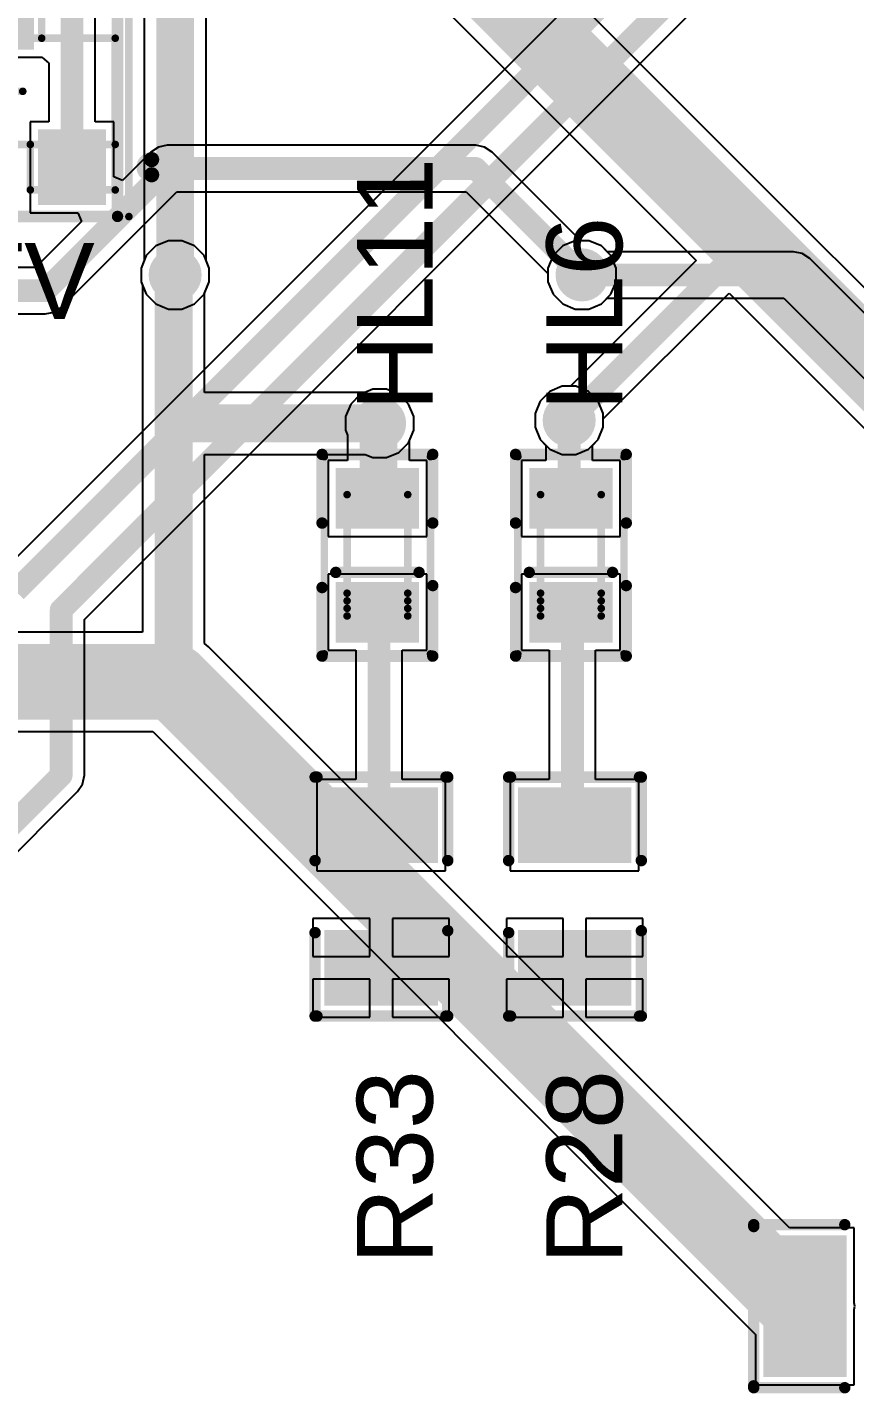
# Model space of a CAD drawing. Header units: millimetres. Extents: x 95 to 305, y 96 to 295.
# Drawn here: x 253.65 to 264.57, y 176.05 to 194.06 of the extents above; entities that cross this region are included whole.
import ezdxf

# ---------------------------------------------------------------- set-up
doc = ezdxf.new("R2010")
doc.units = ezdxf.units.MM
for name, color, linetype in [('BottomLayer', 5, 'Continuous'), ('BottomOverlay', 54, 'Continuous'), ('BottomPaste', 16, 'Continuous'), ('BottomSolder', 6, 'Continuous'), ('Mechanical11', 56, 'Continuous'), ('Mechanical15', 56, 'Continuous'), ('TopLayer', 1, 'Continuous'), ('TopOverlay', 2, 'Continuous'), ('TopPaste', 8, 'Continuous'), ('TopSolder', 216, 'Continuous'), ('ViaHoleLayer', 16, 'Continuous')]:
    doc.layers.add(name, color=color, linetype=linetype)
doc.styles.add('Arial', font='arial.ttf', dxfattribs={"height": 0.2})

# ---------------------------------------------------------------- blocks, each defined once
blk = doc.blocks.new('SOT_23_3_B_51')
at = {"layer": 'BottomLayer'}
for points in [[(-0.583, 1.307), (-0.583, 0.507), (-1.483, 0.507), (-1.483, 1.307)], [(1.367, 0.357), (1.367, -0.443), (0.567, -0.443), (0.567, 0.357)], [(-0.583, -0.593), (-0.583, -1.393), (-1.483, -1.393), (-1.483, -0.593)]]:
    blk.add_hatch(color=5, dxfattribs=at).paths.add_polyline_path(points)
at = {"layer": 'BottomPaste'}
for points in [[(-0.583, 1.307), (-0.583, 0.507), (-1.483, 0.507), (-1.483, 1.307)], [(1.367, 0.357), (1.367, -0.443), (0.567, -0.443), (0.567, 0.357)], [(-0.583, -0.593), (-0.583, -1.393), (-1.483, -1.393), (-1.483, -0.593)]]:
    blk.add_hatch(color=16, dxfattribs=at).paths.add_polyline_path(points)
at = {"layer": 'BottomSolder'}
for points in [[(-0.533, 1.357), (-0.533, 0.457), (-1.533, 0.457), (-1.533, 1.357)], [(1.417, 0.407), (1.417, -0.493), (0.517, -0.493), (0.517, 0.407)], [(-0.533, -0.543), (-0.533, -1.443), (-1.533, -1.443), (-1.533, -0.543)]]:
    blk.add_hatch(color=6, dxfattribs=at).paths.add_polyline_path(points)
at = {"layer": 'BottomOverlay', "const_width": 0.15}
for points in [[(-1.683, 1.507), (1.567, 1.507)], [(-1.683, 1.507), (-1.683, -1.593)], [(1.567, 1.507), (1.567, -1.593)], [(-1.683, -1.593), (1.567, -1.593)]]:
    blk.add_lwpolyline(points, dxfattribs=at)
at = {"layer": 'BottomOverlay'}
for points, const_width in [([(-1.72, 1.507, 1), (-1.645, 1.507, 1)], 0.075), ([(-1.72, 1.507, 1), (-1.645, 1.507, 1)], 0.075), ([(1.529, 1.507, 1), (1.605, 1.507, 1)], 0.075), ([(1.529, 1.507, 1), (1.605, 1.507, 1)], 0.075), ([(-1.72, -1.593, 1), (-1.645, -1.593, 1)], 0.075), ([(-1.72, -1.593, 1), (-1.645, -1.593, 1)], 0.075), ([(1.529, -1.593, 1), (1.605, -1.593, 1)], 0.075), ([(1.529, -1.593, 1), (1.605, -1.593, 1)], 0.075), ([(-0.933, -2.043, 1), (-1.133, -2.043, 1)], 0.2), ([(-1.183, -2.043, 1), (-1.083, -2.043, 1)], 0.1), ([(-0.983, -2.043, 1), (-0.883, -2.043, 1)], 0.1)]:
    blk.add_lwpolyline(points, format="xyb", close=True, dxfattribs=dict(at, const_width=const_width))
at = {"layer": 'Mechanical11', "const_width": 0.1}
for points in [[(-1.333, 1.477), (-1.333, 0.357)], [(-1.333, 1.477), (0.667, 1.477)], [(-0.733, 1.477), (-0.733, -1.563)], [(0.667, 1.477), (0.667, -1.563)], [(0.667, 0.507), (1.267, 0.507)], [(1.267, 0.507), (1.267, -0.593)], [(-1.333, 0.357), (-0.733, 0.357)], [(-1.333, -0.443), (-0.733, -0.443)], [(-1.333, -0.443), (-1.333, -1.563)], [(0.667, -0.593), (1.267, -0.593)], [(-1.333, -1.563), (0.667, -1.563)]]:
    blk.add_lwpolyline(points, dxfattribs=at)
at = {"layer": 'Mechanical11', "const_width": 0.05}
for points in [[(-1.358, 1.477, 1), (-1.308, 1.477, 1)], [(-1.358, 1.477, 1), (-1.308, 1.477, 1)], [(-0.758, 1.477, 1), (-0.708, 1.477, 1)], [(0.642, 1.477, 1), (0.692, 1.477, 1)], [(0.642, 1.477, 1), (0.692, 1.477, 1)], [(0.642, 0.507, 1), (0.692, 0.507, 1)], [(1.242, 0.507, 1), (1.292, 0.507, 1)], [(1.242, 0.507, 1), (1.292, 0.507, 1)], [(-1.358, 0.357, 1), (-1.308, 0.357, 1)], [(-1.358, 0.357, 1), (-1.308, 0.357, 1)], [(-0.758, 0.357, 1), (-0.708, 0.357, 1)], [(-1.358, -0.443, 1), (-1.308, -0.443, 1)], [(-1.358, -0.443, 1), (-1.308, -0.443, 1)], [(-0.758, -0.443, 1), (-0.708, -0.443, 1)], [(0.642, -0.593, 1), (0.692, -0.593, 1)], [(1.242, -0.593, 1), (1.292, -0.593, 1)], [(1.242, -0.593, 1), (1.292, -0.593, 1)], [(-1.358, -1.563, 1), (-1.308, -1.563, 1)], [(-1.358, -1.563, 1), (-1.308, -1.563, 1)], [(-0.758, -1.563, 1), (-0.708, -1.563, 1)], [(0.642, -1.563, 1), (0.692, -1.563, 1)], [(0.642, -1.563, 1), (0.692, -1.563, 1)]]:
    blk.add_lwpolyline(points, format="xyb", close=True, dxfattribs=at)
at = {"layer": 'Mechanical15', "const_width": 0.1}
for points in [[(-1.684, 1.657), (-1.684, -1.743)], [(-1.684, 1.657), (1.567, 1.657)], [(1.567, 1.657), (1.567, -1.743)], [(-0.033, 0.257), (-0.033, -0.043)], [(-0.333, -0.043), (-0.033, -0.043)], [(-0.033, -0.043), (0.267, -0.043)], [(-0.033, -0.043), (-0.033, -0.343)], [(-1.684, -1.743), (1.567, -1.743)]]:
    blk.add_lwpolyline(points, dxfattribs=at)
at = {"layer": 'Mechanical15', "const_width": 0.05}
for points in [[(-1.709, 1.657, 1), (-1.659, 1.657, 1)], [(-1.709, 1.657, 1), (-1.659, 1.657, 1)], [(1.542, 1.657, 1), (1.592, 1.657, 1)], [(1.542, 1.657, 1), (1.592, 1.657, 1)], [(-0.058, 0.257, 1), (-0.008, 0.257, 1)], [(-0.358, -0.043, 1), (-0.308, -0.043, 1)], [(-0.058, -0.043, 1), (-0.008, -0.043, 1)], [(-0.058, -0.043, 1), (-0.008, -0.043, 1)], [(-0.058, -0.043, 1), (-0.008, -0.043, 1)], [(-0.058, -0.043, 1), (-0.008, -0.043, 1)], [(0.242, -0.043, 1), (0.292, -0.043, 1)], [(-0.058, -0.343, 1), (-0.008, -0.343, 1)], [(-1.709, -1.743, 1), (-1.659, -1.743, 1)], [(-1.709, -1.743, 1), (-1.659, -1.743, 1)], [(1.542, -1.743, 1), (1.592, -1.743, 1)], [(1.542, -1.743, 1), (1.592, -1.743, 1)]]:
    blk.add_lwpolyline(points, format="xyb", close=True, dxfattribs=at)
blk = doc.blocks.new('RES0805_107')
at = {"layer": 'TopLayer'}
for points in [[(-1.388, 0.678), (-0.488, 0.678), (-0.488, -0.719), (-1.388, -0.719)], [(0.492, 0.678), (1.392, 0.678), (1.392, -0.719), (0.492, -0.719)]]:
    blk.add_hatch(color=1, dxfattribs=at).paths.add_polyline_path(points)
at = {"layer": 'TopPaste'}
for points in [[(-1.388, 0.678), (-0.488, 0.678), (-0.488, -0.719), (-1.388, -0.719)], [(0.492, 0.678), (1.392, 0.678), (1.392, -0.719), (0.492, -0.719)]]:
    blk.add_hatch(color=8, dxfattribs=at).paths.add_polyline_path(points)
at = {"layer": 'TopSolder'}
for points in [[(-1.438, 0.728), (-0.438, 0.728), (-0.438, -0.769), (-1.438, -0.769)], [(0.442, 0.728), (1.442, 0.728), (1.442, -0.769), (0.442, -0.769)]]:
    blk.add_hatch(color=216, dxfattribs=at).paths.add_polyline_path(points)
at = {"layer": 'TopOverlay', "const_width": 0.15}
for points in [[(-1.575, 0.85), (-0.475, 0.85)], [(0.475, 0.85), (1.575, 0.85)], [(-1.575, 0.825), (-1.575, -0.875)], [(1.575, 0.825), (1.575, -0.875)], [(-1.575, -0.9), (-0.45, -0.9)], [(0.475, -0.9), (1.575, -0.9)]]:
    blk.add_lwpolyline(points, dxfattribs=at)
at = {"layer": 'TopOverlay', "const_width": 0.075}
for points in [[(-1.613, 0.85, 1), (-1.538, 0.85, 1)], [(-0.513, 0.85, 1), (-0.437, 0.85, 1)], [(0.437, 0.85, 1), (0.513, 0.85, 1)], [(1.538, 0.85, 1), (1.613, 0.85, 1)], [(-1.613, 0.825, 1), (-1.538, 0.825, 1)], [(1.538, 0.825, 1), (1.613, 0.825, 1)], [(-1.613, -0.875, 1), (-1.538, -0.875, 1)], [(-1.613, -0.9, 1), (-1.538, -0.9, 1)], [(-0.487, -0.9, 1), (-0.412, -0.9, 1)], [(0.437, -0.9, 1), (0.513, -0.9, 1)], [(1.538, -0.875, 1), (1.613, -0.875, 1)], [(1.538, -0.9, 1), (1.613, -0.9, 1)]]:
    blk.add_lwpolyline(points, format="xyb", close=True, dxfattribs=at)
blk = doc.blocks.new('RES0805_111')
at = {"layer": 'TopLayer'}
for points in [[(-1.388, 0.678), (-0.488, 0.678), (-0.488, -0.719), (-1.388, -0.719)], [(0.492, 0.678), (1.392, 0.678), (1.392, -0.719), (0.492, -0.719)]]:
    blk.add_hatch(color=1, dxfattribs=at).paths.add_polyline_path(points)
at = {"layer": 'TopPaste'}
for points in [[(-1.388, 0.678), (-0.488, 0.678), (-0.488, -0.719), (-1.388, -0.719)], [(0.492, 0.678), (1.392, 0.678), (1.392, -0.719), (0.492, -0.719)]]:
    blk.add_hatch(color=8, dxfattribs=at).paths.add_polyline_path(points)
at = {"layer": 'TopSolder'}
for points in [[(-1.438, 0.728), (-0.438, 0.728), (-0.438, -0.769), (-1.438, -0.769)], [(0.442, 0.728), (1.442, 0.728), (1.442, -0.769), (0.442, -0.769)]]:
    blk.add_hatch(color=216, dxfattribs=at).paths.add_polyline_path(points)
at = {"layer": 'TopOverlay', "const_width": 0.15}
for points in [[(-1.575, 0.85), (-0.475, 0.85)], [(0.475, 0.85), (1.575, 0.85)], [(-1.575, 0.825), (-1.575, -0.875)], [(1.575, 0.825), (1.575, -0.875)], [(-1.575, -0.9), (-0.45, -0.9)], [(0.475, -0.9), (1.575, -0.9)]]:
    blk.add_lwpolyline(points, dxfattribs=at)
at = {"layer": 'TopOverlay', "const_width": 0.075}
for points in [[(-1.613, 0.85, 1), (-1.538, 0.85, 1)], [(-0.513, 0.85, 1), (-0.437, 0.85, 1)], [(0.437, 0.85, 1), (0.513, 0.85, 1)], [(1.538, 0.85, 1), (1.613, 0.85, 1)], [(-1.613, 0.825, 1), (-1.538, 0.825, 1)], [(1.538, 0.825, 1), (1.613, 0.825, 1)], [(-1.613, -0.875, 1), (-1.538, -0.875, 1)], [(-1.613, -0.9, 1), (-1.538, -0.9, 1)], [(-0.487, -0.9, 1), (-0.412, -0.9, 1)], [(0.437, -0.9, 1), (0.513, -0.9, 1)], [(1.538, -0.875, 1), (1.613, -0.875, 1)], [(1.538, -0.9, 1), (1.613, -0.9, 1)]]:
    blk.add_lwpolyline(points, format="xyb", close=True, dxfattribs=at)
blk = doc.blocks.new('RES1206_B_120')
at = {"layer": 'BottomLayer'}
for points in [[(-2.1, 0.885), (-1.1, 0.885), (-1.1, -0.885), (-2.1, -0.885)], [(1.1, 0.885), (2.1, 0.885), (2.1, -0.885), (1.1, -0.885)]]:
    blk.add_hatch(color=5, dxfattribs=at).paths.add_polyline_path(points)
at = {"layer": 'BottomPaste'}
for points in [[(-2.1, 0.885), (-1.1, 0.885), (-1.1, -0.885), (-2.1, -0.885)], [(1.1, 0.885), (2.1, 0.885), (2.1, -0.885), (1.1, -0.885)]]:
    blk.add_hatch(color=16, dxfattribs=at).paths.add_polyline_path(points)
at = {"layer": 'BottomSolder'}
for points in [[(-2.15, 0.935), (-1.05, 0.935), (-1.05, -0.935), (-2.15, -0.935)], [(1.05, 0.935), (2.15, 0.935), (2.15, -0.935), (1.05, -0.935)]]:
    blk.add_hatch(color=6, dxfattribs=at).paths.add_polyline_path(points)
at = {"layer": 'BottomOverlay', "const_width": 0.15}
for points in [[(-1.075, 1.075), (-2.275, 1.075)], [(-2.275, 1.05), (-2.275, -1.05)], [(2.275, 1.075), (1.075, 1.075)], [(2.275, 1.05), (2.275, -1.05)], [(-1.075, -1.075), (-2.275, -1.075)], [(2.275, -1.075), (1.075, -1.075)]]:
    blk.add_lwpolyline(points, dxfattribs=at)
at = {"layer": 'BottomOverlay', "const_width": 0.075}
for points in [[(-2.313, 1.075, 1), (-2.238, 1.075, 1)], [(-2.313, 1.05, 1), (-2.238, 1.05, 1)], [(-1.112, 1.075, 1), (-1.037, 1.075, 1)], [(1.037, 1.075, 1), (1.112, 1.075, 1)], [(2.238, 1.075, 1), (2.313, 1.075, 1)], [(2.238, 1.05, 1), (2.313, 1.05, 1)], [(-2.313, -1.05, 1), (-2.238, -1.05, 1)], [(-2.313, -1.075, 1), (-2.238, -1.075, 1)], [(-1.112, -1.075, 1), (-1.037, -1.075, 1)], [(1.037, -1.075, 1), (1.112, -1.075, 1)], [(2.238, -1.05, 1), (2.313, -1.05, 1)], [(2.238, -1.075, 1), (2.313, -1.075, 1)]]:
    blk.add_lwpolyline(points, format="xyb", close=True, dxfattribs=at)
blk = doc.blocks.new('LED0603_GREEN_143')
at = {"layer": 'TopLayer'}
for points in [[(-1.1, 0.5), (-0.4, 0.5), (-0.4, -0.5), (-1.1, -0.5)], [(0.4, 0.5), (1.1, 0.5), (1.1, -0.5), (0.4, -0.5)]]:
    blk.add_hatch(color=1, dxfattribs=at).paths.add_polyline_path(points)
at = {"layer": 'TopPaste'}
for points in [[(-1.1, 0.5), (-0.4, 0.5), (-0.4, -0.5), (-1.1, -0.5)], [(0.4, 0.5), (1.1, 0.5), (1.1, -0.5), (0.4, -0.5)]]:
    blk.add_hatch(color=8, dxfattribs=at).paths.add_polyline_path(points)
at = {"layer": 'TopSolder'}
for points in [[(-1.15, 0.55), (-0.35, 0.55), (-0.35, -0.55), (-1.15, -0.55)], [(0.35, 0.55), (1.15, 0.55), (1.15, -0.55), (0.35, -0.55)]]:
    blk.add_hatch(color=216, dxfattribs=at).paths.add_polyline_path(points)
at = {"layer": 'Mechanical11', "const_width": 0.1}
for points in [[(-1.3, 0.7), (1.3, 0.7)], [(-1.3, 0.7), (-1.3, -0.7)], [(1.3, 0.7), (1.3, -0.7)], [(-1.3, -0.7), (1.3, -0.7)]]:
    blk.add_lwpolyline(points, dxfattribs=at)
at = {"layer": 'Mechanical11', "const_width": 0.05}
for points in [[(-1.325, 0.7, 1), (-1.275, 0.7, 1)], [(-1.325, 0.7, 1), (-1.275, 0.7, 1)], [(1.275, 0.7, 1), (1.325, 0.7, 1)], [(1.275, 0.7, 1), (1.325, 0.7, 1)], [(-1.325, -0.7, 1), (-1.275, -0.7, 1)], [(-1.325, -0.7, 1), (-1.275, -0.7, 1)], [(1.275, -0.7, 1), (1.325, -0.7, 1)], [(1.275, -0.7, 1), (1.325, -0.7, 1)]]:
    blk.add_lwpolyline(points, format="xyb", close=True, dxfattribs=at)
at = {"layer": 'Mechanical15', "const_width": 0.1}
for points in [[(-0.8, 0.4), (0.8, 0.4)], [(-0.8, 0.4), (-0.8, -0.4)], [(-0.7, 0.4), (-0.7, -0.4)], [(-0.6, 0.4), (-0.6, -0.4)], [(-0.5, 0.4), (-0.5, -0.4)], [(0.8, 0.4), (0.8, -0.4)], [(-0.8, -0.4), (0.8, -0.4)]]:
    blk.add_lwpolyline(points, dxfattribs=at)
at = {"layer": 'Mechanical15', "const_width": 0.05}
for points in [[(-0.825, 0.4, 1), (-0.775, 0.4, 1)], [(-0.825, 0.4, 1), (-0.775, 0.4, 1)], [(-0.725, 0.4, 1), (-0.675, 0.4, 1)], [(-0.625, 0.4, 1), (-0.575, 0.4, 1)], [(-0.525, 0.4, 1), (-0.475, 0.4, 1)], [(0.775, 0.4, 1), (0.825, 0.4, 1)], [(0.775, 0.4, 1), (0.825, 0.4, 1)], [(-0.825, -0.4, 1), (-0.775, -0.4, 1)], [(-0.825, -0.4, 1), (-0.775, -0.4, 1)], [(-0.725, -0.4, 1), (-0.675, -0.4, 1)], [(-0.625, -0.4, 1), (-0.575, -0.4, 1)], [(-0.525, -0.4, 1), (-0.475, -0.4, 1)], [(0.775, -0.4, 1), (0.825, -0.4, 1)], [(0.775, -0.4, 1), (0.825, -0.4, 1)]]:
    blk.add_lwpolyline(points, format="xyb", close=True, dxfattribs=at)
at = {"layer": 'TopOverlay', "const_width": 0.15}
for points in [[(-1.33, 0.73), (-1.33, -0.73)], [(-1.33, 0.73), (-0.425, 0.73)], [(0.425, 0.73), (1.33, 0.73)], [(1.33, 0.73), (1.33, -0.73)], [(-0.225, 0.55), (-0.225, -0.55)], [(-1.33, -0.73), (-0.4, -0.73)], [(0.425, -0.73), (1.33, -0.73)]]:
    blk.add_lwpolyline(points, dxfattribs=at)
at = {"layer": 'TopOverlay', "const_width": 0.075}
for points in [[(-1.367, 0.73, 1), (-1.292, 0.73, 1)], [(-1.367, 0.73, 1), (-1.292, 0.73, 1)], [(-0.463, 0.73, 1), (-0.387, 0.73, 1)], [(0.387, 0.73, 1), (0.463, 0.73, 1)], [(1.293, 0.73, 1), (1.368, 0.73, 1)], [(1.293, 0.73, 1), (1.368, 0.73, 1)], [(-0.263, 0.55, 1), (-0.188, 0.55, 1)], [(-0.263, -0.55, 1), (-0.188, -0.55, 1)], [(-1.367, -0.73, 1), (-1.292, -0.73, 1)], [(-1.367, -0.73, 1), (-1.292, -0.73, 1)], [(-0.437, -0.73, 1), (-0.362, -0.73, 1)], [(0.387, -0.73, 1), (0.463, -0.73, 1)], [(1.293, -0.73, 1), (1.368, -0.73, 1)], [(1.293, -0.73, 1), (1.368, -0.73, 1)]]:
    blk.add_lwpolyline(points, format="xyb", close=True, dxfattribs=at)
blk = doc.blocks.new('LED0603_GREEN_147')
at = {"layer": 'TopLayer'}
for points in [[(-1.1, 0.5), (-0.4, 0.5), (-0.4, -0.5), (-1.1, -0.5)], [(0.4, 0.5), (1.1, 0.5), (1.1, -0.5), (0.4, -0.5)]]:
    blk.add_hatch(color=1, dxfattribs=at).paths.add_polyline_path(points)
at = {"layer": 'TopPaste'}
for points in [[(-1.1, 0.5), (-0.4, 0.5), (-0.4, -0.5), (-1.1, -0.5)], [(0.4, 0.5), (1.1, 0.5), (1.1, -0.5), (0.4, -0.5)]]:
    blk.add_hatch(color=8, dxfattribs=at).paths.add_polyline_path(points)
at = {"layer": 'TopSolder'}
for points in [[(-1.15, 0.55), (-0.35, 0.55), (-0.35, -0.55), (-1.15, -0.55)], [(0.35, 0.55), (1.15, 0.55), (1.15, -0.55), (0.35, -0.55)]]:
    blk.add_hatch(color=216, dxfattribs=at).paths.add_polyline_path(points)
at = {"layer": 'Mechanical11', "const_width": 0.1}
for points in [[(-1.3, 0.7), (1.3, 0.7)], [(-1.3, 0.7), (-1.3, -0.7)], [(1.3, 0.7), (1.3, -0.7)], [(-1.3, -0.7), (1.3, -0.7)]]:
    blk.add_lwpolyline(points, dxfattribs=at)
at = {"layer": 'Mechanical11', "const_width": 0.05}
for points in [[(-1.325, 0.7, 1), (-1.275, 0.7, 1)], [(-1.325, 0.7, 1), (-1.275, 0.7, 1)], [(1.275, 0.7, 1), (1.325, 0.7, 1)], [(1.275, 0.7, 1), (1.325, 0.7, 1)], [(-1.325, -0.7, 1), (-1.275, -0.7, 1)], [(-1.325, -0.7, 1), (-1.275, -0.7, 1)], [(1.275, -0.7, 1), (1.325, -0.7, 1)], [(1.275, -0.7, 1), (1.325, -0.7, 1)]]:
    blk.add_lwpolyline(points, format="xyb", close=True, dxfattribs=at)
at = {"layer": 'Mechanical15', "const_width": 0.1}
for points in [[(-0.8, 0.4), (0.8, 0.4)], [(-0.8, 0.4), (-0.8, -0.4)], [(-0.7, 0.4), (-0.7, -0.4)], [(-0.6, 0.4), (-0.6, -0.4)], [(-0.5, 0.4), (-0.5, -0.4)], [(0.8, 0.4), (0.8, -0.4)], [(-0.8, -0.4), (0.8, -0.4)]]:
    blk.add_lwpolyline(points, dxfattribs=at)
at = {"layer": 'Mechanical15', "const_width": 0.05}
for points in [[(-0.825, 0.4, 1), (-0.775, 0.4, 1)], [(-0.825, 0.4, 1), (-0.775, 0.4, 1)], [(-0.725, 0.4, 1), (-0.675, 0.4, 1)], [(-0.625, 0.4, 1), (-0.575, 0.4, 1)], [(-0.525, 0.4, 1), (-0.475, 0.4, 1)], [(0.775, 0.4, 1), (0.825, 0.4, 1)], [(0.775, 0.4, 1), (0.825, 0.4, 1)], [(-0.825, -0.4, 1), (-0.775, -0.4, 1)], [(-0.825, -0.4, 1), (-0.775, -0.4, 1)], [(-0.725, -0.4, 1), (-0.675, -0.4, 1)], [(-0.625, -0.4, 1), (-0.575, -0.4, 1)], [(-0.525, -0.4, 1), (-0.475, -0.4, 1)], [(0.775, -0.4, 1), (0.825, -0.4, 1)], [(0.775, -0.4, 1), (0.825, -0.4, 1)]]:
    blk.add_lwpolyline(points, format="xyb", close=True, dxfattribs=at)
at = {"layer": 'TopOverlay', "const_width": 0.15}
for points in [[(-1.33, 0.73), (-1.33, -0.73)], [(-1.33, 0.73), (-0.425, 0.73)], [(0.425, 0.73), (1.33, 0.73)], [(1.33, 0.73), (1.33, -0.73)], [(-0.225, 0.55), (-0.225, -0.55)], [(-1.33, -0.73), (-0.4, -0.73)], [(0.425, -0.73), (1.33, -0.73)]]:
    blk.add_lwpolyline(points, dxfattribs=at)
at = {"layer": 'TopOverlay', "const_width": 0.075}
for points in [[(-1.367, 0.73, 1), (-1.292, 0.73, 1)], [(-1.367, 0.73, 1), (-1.292, 0.73, 1)], [(-0.463, 0.73, 1), (-0.387, 0.73, 1)], [(0.387, 0.73, 1), (0.463, 0.73, 1)], [(1.293, 0.73, 1), (1.368, 0.73, 1)], [(1.293, 0.73, 1), (1.368, 0.73, 1)], [(-0.263, 0.55, 1), (-0.188, 0.55, 1)], [(-0.263, -0.55, 1), (-0.188, -0.55, 1)], [(-1.367, -0.73, 1), (-1.292, -0.73, 1)], [(-1.367, -0.73, 1), (-1.292, -0.73, 1)], [(-0.437, -0.73, 1), (-0.362, -0.73, 1)], [(0.387, -0.73, 1), (0.463, -0.73, 1)], [(1.293, -0.73, 1), (1.368, -0.73, 1)], [(1.293, -0.73, 1), (1.368, -0.73, 1)]]:
    blk.add_lwpolyline(points, format="xyb", close=True, dxfattribs=at)

msp = doc.modelspace()

# ---------------------------------------------------------------- hatches: boundary and pattern name
at = {"layer": 'BottomLayer'}
h = msp.add_hatch(color=5, dxfattribs=at)
edge = h.paths.add_edge_path()
edge.add_arc((255.603, 190.797), 0.3, 0, 360)
h = msp.add_hatch(color=5, dxfattribs=at)
edge = h.paths.add_edge_path()
edge.add_arc((260.97, 190.797), 0.3, 0, 360)
h = msp.add_hatch(color=5, dxfattribs=at)
edge = h.paths.add_edge_path()
edge.add_arc((260.8, 188.879), 0.3, 0, 360)
h = msp.add_hatch(color=5, dxfattribs=at)
edge = h.paths.add_edge_path()
edge.add_arc((258.3, 188.839), 0.3, 0, 360)
at = {"layer": 'BottomSolder'}
h = msp.add_hatch(color=6, dxfattribs=at)
edge = h.paths.add_edge_path()
edge.add_arc((255.603, 190.797), 0.35, 0, 360)
h = msp.add_hatch(color=6, dxfattribs=at)
edge = h.paths.add_edge_path()
edge.add_arc((260.97, 190.797), 0.35, 0, 360)
h = msp.add_hatch(color=6, dxfattribs=at)
edge = h.paths.add_edge_path()
edge.add_arc((258.3, 188.839), 0.35, 0, 360)
h = msp.add_hatch(color=6, dxfattribs=at)
edge = h.paths.add_edge_path()
edge.add_arc((260.8, 188.879), 0.35, 0, 360)
at = {"layer": 'TopLayer'}
h = msp.add_hatch(color=1, dxfattribs=at)
edge = h.paths.add_edge_path()
edge.add_arc((255.603, 190.797), 0.3, 0, 360)
h = msp.add_hatch(color=1, dxfattribs=at)
edge = h.paths.add_edge_path()
edge.add_arc((260.97, 190.797), 0.3, 0, 360)
h = msp.add_hatch(color=1, dxfattribs=at)
edge = h.paths.add_edge_path()
edge.add_arc((260.8, 188.879), 0.3, 0, 360)
h = msp.add_hatch(color=1, dxfattribs=at)
edge = h.paths.add_edge_path()
edge.add_arc((258.3, 188.839), 0.3, 0, 360)
at = {"layer": 'TopSolder'}
h = msp.add_hatch(color=216, dxfattribs=at)
edge = h.paths.add_edge_path()
edge.add_arc((255.603, 190.797), 0.35, 0, 360)
h = msp.add_hatch(color=216, dxfattribs=at)
edge = h.paths.add_edge_path()
edge.add_arc((260.97, 190.797), 0.35, 0, 360)
h = msp.add_hatch(color=216, dxfattribs=at)
edge = h.paths.add_edge_path()
edge.add_arc((258.3, 188.839), 0.35, 0, 360)
h = msp.add_hatch(color=216, dxfattribs=at)
edge = h.paths.add_edge_path()
edge.add_arc((260.8, 188.879), 0.35, 0, 360)
at = {"layer": 'ViaHoleLayer'}
h = msp.add_hatch(color=16, dxfattribs=at)
edge = h.paths.add_edge_path()
edge.add_arc((255.603, 190.797), 0.15, 0, 360)
h = msp.add_hatch(color=16, dxfattribs=at)
edge = h.paths.add_edge_path()
edge.add_arc((260.97, 190.797), 0.15, 0, 360)
h = msp.add_hatch(color=16, dxfattribs=at)
edge = h.paths.add_edge_path()
edge.add_arc((258.3, 188.839), 0.15, 0, 360)
h = msp.add_hatch(color=16, dxfattribs=at)
edge = h.paths.add_edge_path()
edge.add_arc((260.8, 188.879), 0.15, 0, 360)

# ---------------------------------------------------------------- linework, layer by layer
at = {"layer": 'BottomLayer'}
for p, q in [((254.549, 192.817), (254.549, 196.104)), ((263.616, 191.702), (259.256, 196.063)), ((258.136, 195.328), (262.476, 190.988)), ((252.743, 193.667), (253.81, 193.667)), ((253.81, 193.667), (253.843, 193.667)), ((253.843, 193.667), (253.937, 193.588)), ((253.937, 193.588), (253.937, 192.817)), ((253.937, 192.817), (253.693, 192.817)), ((253.693, 192.817), (253.693, 191.617)), ((254.793, 192.817), (254.549, 192.817)), ((254.793, 192.091), (254.793, 192.817)), ((255.284, 192.416), (254.91, 192.043)), ((255.383, 192.483), (255.284, 192.416)), ((255.5, 192.506), (255.383, 192.483)), ((259.567, 192.506), (255.5, 192.506)), ((259.684, 192.483), (259.567, 192.506)), ((259.567, 192.506), (259.567, 192.506)), ((259.783, 192.416), (259.684, 192.483)), ((260.952, 191.247), (259.783, 192.416)), ((254.91, 192.043), (254.793, 192.091)), ((254.105, 190.372), (255.627, 191.894)), ((255.627, 191.894), (259.44, 191.894)), ((259.44, 191.894), (260.52, 190.814)), ((266.21, 189.109), (263.616, 191.702)), ((263.616, 191.702), (263.616, 191.702)), ((253.693, 191.617), (254.319, 191.617)), ((254.367, 191.5), (253.762, 190.894)), ((254.319, 191.617), (254.367, 191.5)), ((255.348, 191.178), (255.222, 191.052)), ((255.514, 191.247), (255.348, 191.178)), ((255.693, 191.247), (255.514, 191.247)), ((255.858, 191.178), (255.693, 191.247)), ((255.985, 191.052), (255.858, 191.178)), ((261.059, 191.247), (260.952, 191.247)), ((261.225, 191.178), (261.059, 191.247)), ((261.351, 191.052), (261.225, 191.178)), ((255.222, 191.052), (255.153, 190.886)), ((256.053, 190.886), (255.985, 191.052)), ((262.476, 190.988), (260.817, 189.329)), ((261.42, 190.886), (261.351, 191.052)), ((253.762, 190.894), (251.301, 190.894)), ((255.153, 190.886), (255.153, 190.707)), ((256.053, 190.707), (256.053, 190.886)), ((260.52, 190.814), (260.52, 190.707)), ((261.42, 190.707), (261.42, 190.886)), ((255.153, 190.707), (255.174, 190.658)), ((255.174, 190.658), (255.174, 188.779)), ((255.989, 190.554), (256.053, 190.707)), ((260.52, 190.707), (260.588, 190.542)), ((261.351, 190.542), (261.42, 190.707)), ((255.989, 189.247), (255.989, 190.554)), ((260.588, 190.542), (260.715, 190.415)), ((260.715, 190.415), (260.88, 190.347)), ((261.059, 190.347), (261.225, 190.415)), ((261.225, 190.415), (261.351, 190.542)), ((261.25, 188.897), (262.909, 190.556)), ((262.909, 190.556), (265.474, 187.99)), ((251.301, 190.282), (253.889, 190.282)), ((253.889, 190.282), (254.006, 190.306)), ((253.889, 190.282), (253.889, 190.282)), ((254.006, 190.306), (254.105, 190.372)), ((260.88, 190.347), (261.059, 190.347)), ((260.71, 189.329), (260.545, 189.261)), ((260.817, 189.329), (260.71, 189.329)), ((258.109, 189.247), (255.989, 189.247)), ((258.21, 189.289), (258.109, 189.247)), ((258.39, 189.289), (258.21, 189.289)), ((258.555, 189.22), (258.39, 189.289)), ((258.681, 189.094), (258.555, 189.22)), ((260.545, 189.261), (260.419, 189.134)), ((258.75, 188.928), (258.681, 189.094)), ((260.419, 189.134), (260.35, 188.969)), ((260.35, 188.969), (260.35, 188.79)), ((258.75, 188.749), (258.75, 188.928)), ((260.35, 188.79), (260.419, 188.625)), ((261.181, 188.625), (261.25, 188.79)), ((261.25, 188.79), (261.25, 188.897)), ((255.174, 188.779), (255.174, 188.779)), ((255.174, 188.779), (255.174, 188.779)), ((255.174, 188.779), (255.174, 186.087)), ((258.681, 188.584), (258.75, 188.749)), ((260.419, 188.625), (260.545, 188.498)), ((261.055, 188.498), (261.181, 188.625)), ((255.989, 185.938), (255.989, 188.431)), ((255.989, 188.431), (258.109, 188.431)), ((258.109, 188.431), (258.21, 188.389)), ((258.39, 188.389), (258.555, 188.457)), ((258.555, 188.457), (258.681, 188.584)), ((260.545, 188.498), (260.71, 188.429)), ((260.71, 188.429), (260.89, 188.429)), ((260.89, 188.429), (261.055, 188.498)), ((258.21, 188.389), (258.39, 188.389)), ((255.174, 186.087), (232.931, 186.087)), ((256.045, 185.895), (255.989, 185.938)), ((263.705, 178.235), (256.045, 185.895)), ((247.88, 184.776), (255.31, 184.776)), ((255.31, 184.776), (263.26, 176.826)), ((264.56, 178.235), (263.705, 178.235)), ((264.56, 177.243), (264.56, 178.235)), ((264.566, 177.2), (264.56, 177.243)), ((264.56, 177.157), (264.566, 177.2)), ((264.56, 176.165), (264.56, 177.157)), ((263.26, 176.826), (263.26, 176.165)), ((263.26, 176.165), (264.56, 176.165))]:
    msp.add_line(p, q, dxfattribs=at)
for points, const_width in [([(254.243, 192.217), (254.243, 196.104)], 0.3), ([(258.6, 195.792), (263.153, 191.239)], 1), ([(253.889, 190.588), (255.5, 192.2)], 0.3), ([(255.5, 192.2), (259.567, 192.2)], 0.3), ([(259.567, 192.2), (260.97, 190.797)], 0.3), ([(263.153, 191.239), (265.938, 188.454)], 1), ([(260.8, 188.879), (263.153, 191.232)], 0.3), ([(263.153, 191.232), (263.153, 191.239)], 0.3), ([(255.582, 188.779), (255.582, 190.775)], 0.5), ([(250.237, 190.588), (253.889, 190.588)], 0.3), ([(255.582, 188.779), (255.641, 188.839)], 0.5), ([(255.582, 185.431), (255.582, 188.779)], 0.5), ([(255.641, 188.839), (258.3, 188.839)], 0.5), ([(247.472, 185.431), (255.582, 185.431)], 1), ([(255.582, 185.431), (263.813, 177.2)], 1), ([(263.813, 177.2), (263.91, 177.2)], 1)]:
    msp.add_lwpolyline(points, dxfattribs=dict(at, const_width=const_width))
for points, const_width in [([(254.168, 192.217, 1), (254.318, 192.217, 1)], 0.15), ([(255.425, 192.2, 1), (255.575, 192.2, 1)], 0.15), ([(255.425, 192.2, 1), (255.575, 192.2, 1)], 0.15), ([(259.492, 192.2, 1), (259.642, 192.2, 1)], 0.15), ([(259.492, 192.2, 1), (259.642, 192.2, 1)], 0.15), ([(262.903, 191.239, 1), (263.403, 191.239, 1)], 0.5), ([(262.903, 191.239, 1), (263.403, 191.239, 1)], 0.5), ([(263.078, 191.239, 1), (263.228, 191.239, 1)], 0.15), ([(263.078, 191.232, 1), (263.228, 191.232, 1)], 0.15), ([(263.078, 191.232, 1), (263.228, 191.232, 1)], 0.15), ([(255.457, 190.775, 1), (255.707, 190.775, 1)], 0.25), ([(260.895, 190.797, 1), (261.045, 190.797, 1)], 0.15), ([(253.814, 190.588, 1), (253.964, 190.588, 1)], 0.15), ([(253.814, 190.588, 1), (253.964, 190.588, 1)], 0.15), ([(255.457, 188.779, 1), (255.707, 188.779, 1)], 0.25), ([(255.457, 188.779, 1), (255.707, 188.779, 1)], 0.25), ([(255.457, 188.779, 1), (255.707, 188.779, 1)], 0.25), ([(255.516, 188.839, 1), (255.766, 188.839, 1)], 0.25), ([(255.516, 188.839, 1), (255.766, 188.839, 1)], 0.25), ([(258.175, 188.839, 1), (258.425, 188.839, 1)], 0.25), ([(260.725, 188.879, 1), (260.875, 188.879, 1)], 0.15), ([(255.332, 185.431, 1), (255.832, 185.431, 1)], 0.5), ([(255.332, 185.431, 1), (255.832, 185.431, 1)], 0.5), ([(255.457, 185.431, 1), (255.707, 185.431, 1)], 0.25), ([(263.563, 177.2, 1), (264.063, 177.2, 1)], 0.5), ([(263.563, 177.2, 1), (264.063, 177.2, 1)], 0.5), ([(263.66, 177.2, 1), (264.16, 177.2, 1)], 0.5)]:
    msp.add_lwpolyline(points, format="xyb", close=True, dxfattribs=dict(at, const_width=const_width))
at = {"layer": 'TopLayer'}
for p, q in [((256.011, 190.988), (256.011, 205.101)), ((255.195, 204.932), (255.195, 190.988)), ((263.086, 196.647), (253.284, 186.845)), ((254.406, 186.253), (263.328, 195.175)), ((260.715, 191.178), (260.588, 191.052)), ((260.88, 191.247), (260.715, 191.178)), ((261.059, 191.247), (260.88, 191.247)), ((261.225, 191.178), (261.059, 191.247)), ((261.3, 191.103), (261.225, 191.178)), ((255.195, 190.988), (255.153, 190.886)), ((256.053, 190.886), (256.011, 190.988)), ((260.588, 191.052), (260.52, 190.886)), ((263.757, 191.103), (261.3, 191.103)), ((263.874, 191.079), (263.757, 191.103)), ((263.757, 191.103), (263.757, 191.103)), ((263.974, 191.013), (263.874, 191.079)), ((265.224, 189.763), (263.974, 191.013)), ((255.153, 190.886), (255.153, 190.707)), ((256.053, 190.707), (256.053, 190.886)), ((260.52, 190.886), (260.52, 190.707)), ((255.153, 190.707), (255.222, 190.542)), ((255.985, 190.542), (256.053, 190.707)), ((260.52, 190.707), (260.588, 190.542)), ((255.222, 190.542), (255.348, 190.415)), ((255.348, 190.415), (255.514, 190.347)), ((255.693, 190.347), (255.858, 190.415)), ((255.858, 190.415), (255.985, 190.542)), ((260.588, 190.542), (260.715, 190.415)), ((260.715, 190.415), (260.88, 190.347)), ((261.059, 190.347), (261.225, 190.415)), ((261.225, 190.415), (261.3, 190.491)), ((261.3, 190.491), (263.631, 190.491)), ((263.631, 190.491), (264.792, 189.33)), ((255.514, 190.347), (255.693, 190.347)), ((260.88, 190.347), (261.059, 190.347)), ((260.71, 189.329), (260.545, 189.261)), ((260.89, 189.329), (260.71, 189.329)), ((261.055, 189.261), (260.89, 189.329)), ((258.045, 189.22), (257.919, 189.094)), ((258.21, 189.289), (258.045, 189.22)), ((258.39, 189.289), (258.21, 189.289)), ((258.555, 189.22), (258.39, 189.289)), ((258.681, 189.094), (258.555, 189.22)), ((260.545, 189.261), (260.419, 189.134)), ((261.181, 189.134), (261.055, 189.261)), ((257.919, 189.094), (257.85, 188.928)), ((258.75, 188.928), (258.681, 189.094)), ((260.419, 189.134), (260.35, 188.969)), ((260.35, 188.969), (260.35, 188.79)), ((261.25, 188.969), (261.181, 189.134)), ((261.25, 188.79), (261.25, 188.969)), ((257.85, 188.928), (257.85, 188.749)), ((258.75, 188.749), (258.75, 188.928)), ((260.35, 188.79), (260.419, 188.625)), ((261.181, 188.625), (261.25, 188.79)), ((257.85, 188.749), (257.878, 188.683)), ((257.878, 188.683), (257.878, 188.35)), ((258.693, 188.612), (258.75, 188.749)), ((258.693, 188.35), (258.693, 188.612)), ((260.419, 188.625), (260.494, 188.549)), ((261.106, 188.549), (261.181, 188.625)), ((260.494, 188.549), (260.494, 188.35)), ((261.106, 188.35), (261.106, 188.549)), ((257.878, 188.35), (257.621, 188.35)), ((257.621, 188.35), (257.621, 187.35)), ((258.921, 188.35), (258.693, 188.35)), ((258.921, 187.35), (258.921, 188.35)), ((260.494, 188.35), (260.173, 188.35)), ((260.173, 188.35), (260.173, 187.35)), ((261.473, 188.35), (261.106, 188.35)), ((261.473, 187.35), (261.473, 188.35)), ((257.621, 187.35), (258.921, 187.35)), ((260.173, 187.35), (261.473, 187.35)), ((258.921, 186.85), (257.621, 186.85)), ((257.621, 186.85), (257.621, 185.85)), ((258.921, 185.85), (258.921, 186.85)), ((261.473, 186.85), (260.173, 186.85)), ((260.173, 186.85), (260.173, 185.85)), ((261.473, 185.85), (261.473, 186.85)), ((254.406, 184.2), (254.406, 186.253)), ((257.621, 185.85), (257.985, 185.85)), ((257.985, 185.85), (257.985, 184.142)), ((258.597, 184.142), (258.597, 185.85)), ((258.597, 185.85), (258.921, 185.85)), ((260.173, 185.85), (260.538, 185.85)), ((260.538, 185.85), (260.538, 184.142)), ((261.149, 184.142), (261.149, 185.85)), ((261.149, 185.85), (261.473, 185.85)), ((254.383, 184.083), (254.406, 184.2)), ((257.985, 184.142), (257.471, 184.142)), ((257.471, 184.142), (257.471, 182.942)), ((259.168, 184.142), (258.597, 184.142)), ((259.168, 182.942), (259.168, 184.142)), ((260.538, 184.142), (260.024, 184.142)), ((260.024, 184.142), (260.024, 182.942)), ((261.721, 184.142), (261.149, 184.142)), ((261.721, 182.942), (261.721, 184.142)), ((241.616, 171.284), (254.316, 183.984)), ((254.316, 183.984), (254.383, 184.083)), ((254.316, 183.984), (254.316, 183.984)), ((257.471, 182.942), (259.168, 182.942)), ((260.024, 182.942), (261.721, 182.942)), ((258.169, 182.312), (257.421, 182.312)), ((257.421, 182.312), (257.421, 181.812)), ((258.169, 181.812), (258.169, 182.312)), ((259.218, 182.312), (258.469, 182.312)), ((258.469, 182.312), (258.469, 181.812)), ((259.218, 181.812), (259.218, 182.312)), ((260.722, 182.312), (259.974, 182.312)), ((259.974, 182.312), (259.974, 181.812)), ((260.722, 181.812), (260.722, 182.312)), ((261.771, 182.312), (261.022, 182.312)), ((261.022, 182.312), (261.022, 181.812)), ((261.771, 181.812), (261.771, 182.312)), ((257.421, 181.812), (258.169, 181.812)), ((258.469, 181.812), (259.218, 181.812)), ((259.974, 181.812), (260.722, 181.812)), ((261.022, 181.812), (261.771, 181.812)), ((258.169, 181.512), (257.421, 181.512)), ((257.421, 181.512), (257.421, 181.012)), ((258.169, 181.012), (258.169, 181.512)), ((259.218, 181.512), (258.469, 181.512)), ((258.469, 181.512), (258.469, 181.012)), ((259.218, 181.012), (259.218, 181.512)), ((260.722, 181.512), (259.974, 181.512)), ((259.974, 181.512), (259.974, 181.012)), ((260.722, 181.012), (260.722, 181.512)), ((261.771, 181.512), (261.022, 181.512)), ((261.022, 181.512), (261.022, 181.012)), ((261.771, 181.012), (261.771, 181.512)), ((257.421, 181.012), (258.169, 181.012)), ((258.469, 181.012), (259.218, 181.012)), ((259.974, 181.012), (260.722, 181.012)), ((261.022, 181.012), (261.771, 181.012))]:
    msp.add_line(p, q, dxfattribs=at)
for points, const_width in [([(255.603, 190.797), (255.603, 205.101)], 0.5), ([(253.5, 186.628), (263.536, 196.664)], 0.3), ([(254.1, 186.38), (263.345, 195.625)], 0.3), ([(260.97, 190.797), (263.757, 190.797)], 0.3), ([(263.757, 190.797), (265.592, 188.963)], 0.3), ([(258.285, 188.824), (258.3, 188.839)], 0.5), ([(258.285, 187.865), (258.285, 188.824)], 0.5), ([(260.8, 187.873), (260.8, 188.879)], 0.3), ([(258.271, 187.85), (258.285, 187.865)], 0.5), ([(260.8, 187.873), (260.823, 187.85)], 0.3), ([(254.1, 184.2), (254.1, 186.38)], 0.3), ([(258.271, 186.35), (258.291, 186.33)], 0.3), ([(258.291, 183.571), (258.291, 186.33)], 0.3), ([(260.823, 186.35), (260.844, 186.33)], 0.3), ([(260.844, 183.571), (260.844, 186.33)], 0.3), ([(241.4, 171.5), (254.1, 184.2)], 0.3), ([(258.291, 183.571), (258.319, 183.542)], 0.3), ([(260.844, 183.571), (260.872, 183.542)], 0.3)]:
    msp.add_lwpolyline(points, dxfattribs=dict(at, const_width=const_width))
for points, const_width in [([(255.478, 190.797, 1), (255.728, 190.797, 1)], 0.25), ([(260.895, 190.797, 1), (261.045, 190.797, 1)], 0.15), ([(263.682, 190.797, 1), (263.832, 190.797, 1)], 0.15), ([(263.682, 190.797, 1), (263.832, 190.797, 1)], 0.15), ([(258.16, 188.824, 1), (258.41, 188.824, 1)], 0.25), ([(258.16, 188.824, 1), (258.41, 188.824, 1)], 0.25), ([(258.175, 188.839, 1), (258.425, 188.839, 1)], 0.25), ([(260.725, 188.879, 1), (260.875, 188.879, 1)], 0.15), ([(258.146, 187.85, 1), (258.396, 187.85, 1)], 0.25), ([(258.16, 187.865, 1), (258.41, 187.865, 1)], 0.25), ([(258.16, 187.865, 1), (258.41, 187.865, 1)], 0.25), ([(260.725, 187.873, 1), (260.875, 187.873, 1)], 0.15), ([(260.725, 187.873, 1), (260.875, 187.873, 1)], 0.15), ([(260.748, 187.85, 1), (260.898, 187.85, 1)], 0.15), ([(254.025, 186.38, 1), (254.175, 186.38, 1)], 0.15), ([(254.025, 186.38, 1), (254.175, 186.38, 1)], 0.15), ([(258.196, 186.35, 1), (258.346, 186.35, 1)], 0.15), ([(258.216, 186.33, 1), (258.366, 186.33, 1)], 0.15), ([(258.216, 186.33, 1), (258.366, 186.33, 1)], 0.15), ([(260.748, 186.35, 1), (260.898, 186.35, 1)], 0.15), ([(260.769, 186.33, 1), (260.919, 186.33, 1)], 0.15), ([(260.769, 186.33, 1), (260.919, 186.33, 1)], 0.15), ([(254.025, 184.2, 1), (254.175, 184.2, 1)], 0.15), ([(254.025, 184.2, 1), (254.175, 184.2, 1)], 0.15), ([(258.216, 183.571, 1), (258.366, 183.571, 1)], 0.15), ([(258.216, 183.571, 1), (258.366, 183.571, 1)], 0.15), ([(258.244, 183.542, 1), (258.394, 183.542, 1)], 0.15), ([(260.769, 183.571, 1), (260.919, 183.571, 1)], 0.15), ([(260.769, 183.571, 1), (260.919, 183.571, 1)], 0.15), ([(260.797, 183.542, 1), (260.947, 183.542, 1)], 0.15)]:
    msp.add_lwpolyline(points, format="xyb", close=True, dxfattribs=dict(at, const_width=const_width))

# ---------------------------------------------------------------- block references
for name, p, rotation in [('SOT_23_3_B_51', (253.25, 193.25), 90), ('LED0603_GREEN_143', (258.271, 187.1), 90), ('LED0603_GREEN_147', (260.823, 187.1), 90), ('RES0805_107', (258.299, 182.6), 90), ('RES0805_111', (260.852, 182.6), 90), ('RES1206_B_120', (265.51, 177.2), 180)]:
    msp.add_blockref(name, p, dxfattribs=dict(rotation=rotation))

# ---------------------------------------------------------------- texts
at = {"layer": 'BottomOverlay', "style": 'Arial', "text_generation_flag": 2}
msp.add_text('VT4', height=1, dxfattribs=at).set_placement((254.543, 190.217))
at = {"layer": 'TopOverlay', "style": 'Arial'}
for s, p in [('HL11', (259, 189)), ('HL6', (261.5, 189)), ('R33', (259, 177.75)), ('R28', (261.5, 177.75))]:
    msp.add_text(s, height=1, rotation=90, dxfattribs=at).set_placement(p)

doc.saveas('drawing.dxf')
